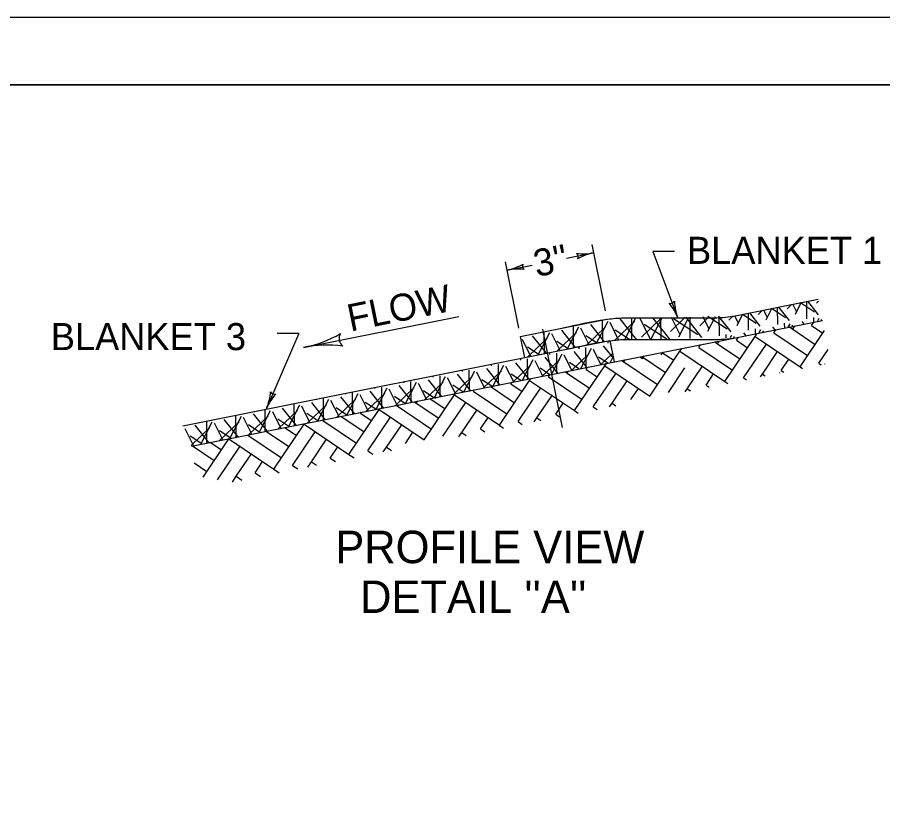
# Model space of a CAD drawing. Extents: x 1000 to 1036.3, y 1000 to 1022.
# Drawn here: x 1022.13 to 1028.52, y 1016.22 to 1022 of the extents above; entities that cross this region are included whole.
import ezdxf

# ---------------------------------------------------------------- set-up
doc = ezdxf.new("R2010")
doc.units = 0
for name, color, linetype in [('Level 1', 7, 'Continuous'), ('Level 10', 7, 'Continuous'), ('Level 11', 7, 'Continuous')]:
    doc.layers.add(name, color=color, linetype=linetype)

msp = doc.modelspace()

# ---------------------------------------------------------------- linework, layer by layer
at = {"layer": 'Level 1'}
for p, q in [((1026.374, 1020.3204), (1026.4717, 1019.83)), ((1026.1854, 1020.2191), (1026.3862, 1020.2591)), ((1026.9849, 1020.27), (1026.825, 1020.27)), ((1026.825, 1020.27), (1027.0084, 1019.7767)), ((1025.7342, 1020.193), (1025.8319, 1019.7026)), ((1025.7464, 1020.1317), (1025.9318, 1020.1686)), ((1027.4086, 1019.7898), (1028.0451, 1019.9165)), ((1027.7469, 1019.7305), (1027.746, 1019.8561)), ((1027.8332, 1019.76), (1027.7559, 1019.858)), ((1027.8164, 1019.8461), (1027.8484, 1019.8767)), ((1027.887, 1019.8215), (1027.8586, 1019.8788)), ((1027.8767, 1019.8068), (1027.9202, 1019.8913)), ((1028.0185, 1019.8216), (1027.9137, 1019.89)), ((1027.9623, 1019.7724), (1027.9614, 1019.8996)), ((1028.0486, 1019.8019), (1027.9701, 1019.9014)), ((1028.0319, 1019.8879), (1028.0478, 1019.9032)), ((1027.3856, 1019.7623), (1027.4171, 1019.7926)), ((1027.4562, 1019.7378), (1027.4288, 1019.7929)), ((1027.4459, 1019.723), (1027.4874, 1019.8038)), ((1027.5876, 1019.7378), (1027.4868, 1019.8036)), ((1027.5314, 1019.6887), (1027.5306, 1019.8125)), ((1027.6177, 1019.7181), (1027.5416, 1019.8147)), ((1027.601, 1019.8042), (1027.6307, 1019.8327)), ((1027.6716, 1019.7797), (1027.6439, 1019.8354)), ((1027.6613, 1019.7649), (1027.7038, 1019.8475)), ((1027.8031, 1019.7797), (1027.7002, 1019.8468)), ((1023.4147, 1018.8311), (1028.0764, 1019.7596)), ((1024.2425, 1019.5593), (1025.3904, 1019.788)), ((1025.8441, 1019.6413), (1026.4839, 1019.7687)), ((1026.3102, 1019.7327), (1026.3102, 1019.734)), ((1026.4669, 1019.6022), (1026.3661, 1019.73)), ((1026.3964, 1019.7494), (1026.3964, 1019.7511)), ((1026.4017, 1019.7497), (1026.4017, 1019.7524)), ((1026.4083, 1019.5905), (1026.4928, 1019.7546)), ((1026.4535, 1019.5995), (1026.4524, 1019.7595)), ((1026.4826, 1019.7662), (1026.4826, 1019.7682)), ((1026.5738, 1019.6118), (1026.5079, 1019.7448)), ((1026.5406, 1019.611), (1026.6901, 1019.7547)), ((1026.7051, 1019.6152), (1026.582, 1019.7712)), ((1026.6136, 1019.6128), (1026.6967, 1019.7742)), ((1026.6691, 1019.6142), (1026.668, 1019.7734)), ((1026.8071, 1019.6178), (1026.7291, 1019.775)), ((1026.7393, 1019.6367), (1026.8873, 1019.7791)), ((1026.928, 1019.6209), (1026.7606, 1019.7301)), ((1026.8101, 1019.6178), (1026.8932, 1019.7792)), ((1026.9487, 1019.6214), (1026.8256, 1019.7775)), ((1026.8848, 1019.6198), (1026.8837, 1019.779)), ((1026.9547, 1019.6786), (1027.0639, 1019.7836)), ((1027.0253, 1019.654), (1026.9623, 1019.781)), ((1027.1568, 1019.6541), (1026.976, 1019.772)), ((1027.015, 1019.6393), (1027.0896, 1019.7842)), ((1027.0431, 1019.7782), (1027.0421, 1019.7788)), ((1027.1869, 1019.6344), (1027.0691, 1019.7837)), ((1027.1004, 1019.6253), (1027.0994, 1019.7845)), ((1027.1701, 1019.7204), (1027.2405, 1019.7881)), ((1027.2407, 1019.6959), (1027.1956, 1019.7869)), ((1027.2304, 1019.6811), (1027.2861, 1019.7893)), ((1027.3722, 1019.6959), (1027.2313, 1019.7879)), ((1027.4023, 1019.6763), (1027.3126, 1019.7899)), ((1027.316, 1019.6468), (1027.315, 1019.79)), ((1027.7978, 1019.7035), (1027.7975, 1019.7404)), ((1027.8242, 1019.7088), (1027.8379, 1019.7355)), ((1027.9425, 1019.7326), (1027.9267, 1019.7527)), ((1027.9963, 1019.7217), (1028.0134, 1019.7471)), ((1028.0132, 1019.7469), (1028.013, 1019.7823)), ((1028.0405, 1019.7524), (1028.0534, 1019.7773)), ((1028.0727, 1019.7589), (1028.0685, 1019.7675)), ((1024.2088, 1019.6639), (1023.9697, 1019.1085)), ((1024.2088, 1019.6639), (1024.049, 1019.6639)), ((1025.9708, 1019.6659), (1025.9708, 1019.6665)), ((1025.9762, 1019.5045), (1026.0619, 1019.6709)), ((1026.0085, 1019.6962), (1026.1536, 1018.9677)), ((1026.0226, 1019.5137), (1026.0215, 1019.6758)), ((1026.0517, 1019.6824), (1026.0517, 1019.6826)), ((1026.1148, 1019.5321), (1026.2592, 1019.6709)), ((1026.1379, 1019.6991), (1026.1379, 1019.6997)), ((1026.2521, 1019.5594), (1026.1506, 1019.6881)), ((1026.1863, 1019.7078), (1026.1863, 1019.7094)), ((1026.1922, 1019.5475), (1026.2773, 1019.7127)), ((1026.2241, 1019.7159), (1026.224, 1019.7168)), ((1026.238, 1019.5566), (1026.2369, 1019.7177)), ((1026.3536, 1019.5796), (1026.2924, 1019.7029)), ((1026.3316, 1019.5753), (1026.4746, 1019.7128)), ((1026.659, 1019.614), (1026.5451, 1019.6883)), ((1027.5137, 1019.6462), (1027.4958, 1019.669)), ((1027.5797, 1019.6407), (1027.5952, 1019.6638)), ((1027.5824, 1019.6601), (1027.5821, 1019.6985)), ((1027.6079, 1019.6652), (1027.6225, 1019.6936)), ((1027.6433, 1019.6723), (1027.6376, 1019.6838)), ((1027.7281, 1019.6894), (1027.7113, 1019.7108)), ((1027.7185, 1019.6677), (1027.7346, 1019.6916)), ((1027.7187, 1019.6677), (1027.9673, 1019.5)), ((1027.833, 1019.7112), (1027.8574, 1019.6947)), ((1027.858, 1019.7156), (1027.853, 1019.7256)), ((1027.8574, 1019.6947), (1027.874, 1019.7193)), ((1027.8574, 1019.6947), (1028.0232, 1019.5828)), ((1027.9114, 1019.417), (1028.0915, 1019.684)), ((1027.9962, 1019.7217), (1028.0791, 1019.6657)), ((1023.3518, 1018.9817), (1026.5065, 1019.6101)), ((1025.8441, 1019.6413), (1025.8753, 1019.4844)), ((1025.9236, 1019.494), (1025.8616, 1019.6192)), ((1025.898, 1019.4889), (1026.0438, 1019.629)), ((1026.0374, 1019.5167), (1025.9352, 1019.6462)), ((1025.9579, 1019.6583), (1025.9579, 1019.6585)), ((1026.1386, 1019.5368), (1026.077, 1019.661)), ((1026.1994, 1019.5489), (1026.1143, 1019.6045)), ((1026.4137, 1019.5916), (1026.3297, 1019.6464)), ((1026.4946, 1019.5926), (1026.4945, 1019.6077)), ((1026.5065, 1019.6101), (1026.5377, 1019.4532)), ((1027.2807, 1019.6011), (1027.3021, 1019.5867)), ((1027.3021, 1019.5867), (1027.3166, 1019.6083)), ((1027.356, 1019.3091), (1027.5797, 1019.6407)), ((1027.3668, 1019.6321), (1027.3667, 1019.6566)), ((1027.3974, 1019.6329), (1027.4071, 1019.6517)), ((1027.4263, 1019.6336), (1027.4222, 1019.6419)), ((1027.4409, 1019.6137), (1027.456, 1019.6361)), ((1027.4409, 1019.6137), (1027.5238, 1019.5578)), ((1027.5797, 1019.6407), (1027.9114, 1019.417)), ((1025.9852, 1019.5063), (1025.8988, 1019.5626)), ((1025.9244, 1019.5885), (1025.9244, 1019.5887)), ((1026.1501, 1019.5384), (1026.1496, 1019.539)), ((1026.2792, 1019.5508), (1026.2791, 1019.5648)), ((1026.2923, 1019.4043), (1026.3703, 1019.5557)), ((1026.3309, 1019.412), (1026.3298, 1019.5606)), ((1026.3655, 1019.5802), (1026.3643, 1019.5818)), ((1026.4409, 1019.4339), (1026.3853, 1019.5459)), ((1026.5324, 1019.4799), (1026.459, 1019.5729)), ((1027.0243, 1019.5328), (1027.0378, 1019.5528)), ((1027.1632, 1019.5598), (1027.1772, 1019.5805)), ((1027.1633, 1019.5598), (1027.412, 1019.392)), ((1027.302, 1019.5867), (1027.4678, 1019.4749)), ((1027.4949, 1019.3361), (1027.6627, 1019.5848)), ((1028.0502, 1019.444), (1028.119, 1019.5459)), ((1025.8483, 1019.467), (1025.8482, 1019.479)), ((1025.8602, 1019.3182), (1025.9394, 1019.4719)), ((1025.9, 1019.3261), (1025.899, 1019.4769)), ((1026.0072, 1019.3475), (1026.1367, 1019.472)), ((1026.1219, 1019.3703), (1026.0281, 1019.4892)), ((1026.0638, 1019.5089), (1026.0637, 1019.5219)), ((1026.0763, 1019.3612), (1026.1548, 1019.5138)), ((1026.1154, 1019.369), (1026.1144, 1019.5187)), ((1026.2259, 1019.3911), (1026.1699, 1019.504)), ((1026.224, 1019.3907), (1026.3521, 1019.5139)), ((1026.3366, 1019.4131), (1026.2436, 1019.5311)), ((1026.492, 1019.4441), (1026.4226, 1019.4893)), ((1026.4408, 1019.4339), (1026.5254, 1019.5152)), ((1026.5083, 1019.4473), (1026.5304, 1019.4901)), ((1026.7284, 1019.4911), (1026.7467, 1019.4788)), ((1026.7426, 1019.494), (1026.9183, 1019.3754)), ((1026.7467, 1019.4788), (1026.7592, 1019.4973)), ((1026.8007, 1019.2011), (1027.0244, 1019.5328)), ((1026.8856, 1019.5058), (1026.8986, 1019.525)), ((1026.8914, 1019.5236), (1026.9786, 1019.4648)), ((1027.0244, 1019.5328), (1027.356, 1019.3091)), ((1027.6336, 1019.363), (1027.7455, 1019.5289)), ((1027.7725, 1019.39), (1027.8284, 1019.473)), ((1025.6329, 1019.4251), (1025.6328, 1019.4361)), ((1025.6442, 1019.2752), (1025.724, 1019.4301)), ((1025.6846, 1019.2832), (1025.6835, 1019.435)), ((1025.796, 1019.3054), (1025.739, 1019.4202)), ((1025.7904, 1019.3043), (1025.9212, 1019.4301)), ((1025.9071, 1019.3276), (1025.8127, 1019.4473)), ((1026.011, 1019.3482), (1025.9545, 1019.4621)), ((1026.2778, 1019.4014), (1026.2072, 1019.4475)), ((1026.2453, 1019.0932), (1026.469, 1019.4248)), ((1026.3302, 1019.3978), (1026.3411, 1019.414)), ((1026.469, 1019.4248), (1026.4804, 1019.4417)), ((1026.469, 1019.4248), (1026.8007, 1019.2011)), ((1026.5939, 1019.4643), (1026.858, 1019.2861)), ((1026.6078, 1019.4518), (1026.6198, 1019.4695)), ((1026.9396, 1019.2281), (1027.0615, 1019.4089)), ((1027.0783, 1019.2551), (1027.1902, 1019.421)), ((1027.9114, 1019.417), (1027.9303, 1019.4042)), ((1028.0502, 1019.444), (1028.0684, 1019.4317)), ((1028.0935, 1019.4368), (1028.0945, 1019.4382)), ((1025.202, 1019.3414), (1025.202, 1019.3502)), ((1025.2121, 1019.1891), (1025.2931, 1019.3463)), ((1025.2537, 1019.1974), (1025.2527, 1019.3512)), ((1025.3569, 1019.218), (1025.4904, 1019.3464)), ((1025.4777, 1019.242), (1025.3818, 1019.3636)), ((1025.4175, 1019.3833), (1025.4174, 1019.3932)), ((1025.4282, 1019.2322), (1025.5085, 1019.3882)), ((1025.4692, 1019.2403), (1025.4681, 1019.3931)), ((1025.581, 1019.2626), (1025.5236, 1019.3784)), ((1025.5736, 1019.2611), (1025.7058, 1019.3882)), ((1025.6924, 1019.2848), (1025.5973, 1019.4054)), ((1025.8494, 1019.3161), (1025.7763, 1019.3637)), ((1026.0636, 1019.3587), (1025.9918, 1019.4056)), ((1026.0525, 1019.3439), (1026.0624, 1019.3585)), ((1026.0526, 1019.3439), (1026.3013, 1019.1761)), ((1026.1761, 1019.3811), (1026.1914, 1019.3709)), ((1026.1914, 1019.3709), (1026.2018, 1019.3862)), ((1026.1914, 1019.3709), (1026.3572, 1019.259)), ((1026.3302, 1019.3978), (1026.4131, 1019.3419)), ((1026.3842, 1019.1202), (1026.552, 1019.3689)), ((1027.2172, 1019.2821), (1027.2731, 1019.365)), ((1027.6198, 1019.3424), (1027.6337, 1019.3631)), ((1027.6337, 1019.3631), (1027.6542, 1019.3492)), ((1027.7591, 1019.3701), (1027.7613, 1019.3735)), ((1027.7726, 1019.3901), (1027.7923, 1019.3768)), ((1025.0482, 1019.1565), (1024.951, 1019.2798)), ((1024.9866, 1019.2995), (1024.9865, 1019.3073)), ((1024.9961, 1019.1461), (1025.0777, 1019.3044)), ((1025.0383, 1019.1545), (1025.0372, 1019.3094)), ((1025.1511, 1019.177), (1025.0927, 1019.2946)), ((1025.1401, 1019.1748), (1025.2749, 1019.3045)), ((1025.263, 1019.1993), (1025.1664, 1019.3217)), ((1025.3661, 1019.2198), (1025.3082, 1019.3365)), ((1025.4209, 1019.2307), (1025.3454, 1019.28)), ((1025.6351, 1019.2734), (1025.5609, 1019.3218)), ((1025.69, 1018.9852), (1025.9137, 1019.3169)), ((1025.7748, 1019.2899), (1025.8578, 1019.234)), ((1025.7749, 1019.2899), (1025.7837, 1019.303)), ((1025.9136, 1019.3169), (1025.923, 1019.3307)), ((1025.9137, 1019.3169), (1026.2453, 1019.0932)), ((1026.523, 1019.1471), (1026.6348, 1019.313)), ((1027.2173, 1019.2821), (1027.24, 1019.2668)), ((1027.356, 1019.3091), (1027.378, 1019.2942)), ((1027.4948, 1019.3361), (1027.5161, 1019.3217)), ((1024.5557, 1019.2158), (1024.5557, 1019.2215)), ((1024.5641, 1019.06), (1024.6468, 1019.2207)), ((1024.6074, 1019.0687), (1024.6064, 1019.2256)), ((1024.7065, 1019.0884), (1024.8441, 1019.2207)), ((1024.8335, 1019.1137), (1024.7355, 1019.2379)), ((1024.7712, 1019.2576), (1024.7711, 1019.2644)), ((1024.7801, 1019.1031), (1024.8622, 1019.2626)), ((1024.8229, 1019.1116), (1024.8218, 1019.2675)), ((1024.9361, 1019.1342), (1024.8773, 1019.2527)), ((1024.9233, 1019.1316), (1025.0595, 1019.2626)), ((1025.2067, 1019.188), (1025.13, 1019.2381)), ((1025.3583, 1019.2089), (1025.3656, 1019.2197)), ((1025.4972, 1019.2359), (1025.505, 1019.2475)), ((1025.4973, 1019.2359), (1025.7459, 1019.0682)), ((1025.6238, 1019.2711), (1025.636, 1019.2629)), ((1025.636, 1019.2629), (1025.6443, 1019.2752)), ((1025.636, 1019.2629), (1025.8018, 1019.151)), ((1025.8289, 1019.0122), (1025.9966, 1019.2609)), ((1026.6618, 1019.1741), (1026.7178, 1019.2571)), ((1027.0623, 1019.2314), (1027.0784, 1019.2551)), ((1027.0784, 1019.2551), (1027.1019, 1019.2392)), ((1024.404, 1019.0282), (1024.3047, 1019.1542)), ((1024.3403, 1019.1739), (1024.3403, 1019.1786)), ((1024.348, 1019.017), (1024.4314, 1019.1788)), ((1024.392, 1019.0258), (1024.3909, 1019.1837)), ((1024.5062, 1019.0485), (1024.4464, 1019.169)), ((1024.4897, 1019.0452), (1024.6286, 1019.1789)), ((1024.6188, 1019.0709), (1024.5201, 1019.1961)), ((1024.7212, 1019.0913), (1024.6619, 1019.2109)), ((1024.7782, 1019.1027), (1024.6991, 1019.1543)), ((1024.9925, 1019.1454), (1024.9146, 1019.1962)), ((1025.0611, 1019.1591), (1025.2423, 1019.0368)), ((1025.0715, 1019.1611), (1025.0807, 1019.155)), ((1025.0807, 1019.155), (1025.0869, 1019.1642)), ((1025.1347, 1018.8773), (1025.3584, 1019.2089)), ((1025.1764, 1019.182), (1025.289, 1019.1061)), ((1025.2196, 1019.182), (1025.2263, 1019.192)), ((1025.2735, 1018.9043), (1025.4413, 1019.153)), ((1025.3584, 1019.2089), (1025.69, 1018.9852)), ((1025.9676, 1019.0392), (1026.0795, 1019.2051)), ((1023.9094, 1019.0901), (1023.9094, 1019.0928)), ((1023.916, 1018.931), (1024.0005, 1019.0951)), ((1023.9612, 1018.94), (1023.9601, 1019.1)), ((1024.0561, 1018.9589), (1024.1978, 1019.0951)), ((1024.1893, 1018.9854), (1024.0892, 1019.1123)), ((1024.1249, 1019.132), (1024.1248, 1019.1357)), ((1024.132, 1018.974), (1024.2159, 1019.1369)), ((1024.1766, 1018.9829), (1024.1755, 1019.1418)), ((1024.2912, 1019.0057), (1024.231, 1019.1271)), ((1024.2729, 1019.0021), (1024.4132, 1019.137)), ((1024.564, 1019.06), (1024.4837, 1019.1125)), ((1024.5793, 1018.7693), (1024.803, 1019.101)), ((1024.803, 1019.101), (1024.8082, 1019.1087)), ((1024.803, 1019.101), (1025.1347, 1018.8773)), ((1024.9276, 1019.1325), (1025.1882, 1018.9567)), ((1024.9418, 1019.128), (1024.9475, 1019.1364)), ((1025.4123, 1018.9313), (1025.5241, 1019.0971)), ((1026.1065, 1019.0662), (1026.1624, 1019.1491)), ((1026.2453, 1019.0932), (1026.2734, 1019.0742)), ((1026.3842, 1019.1202), (1026.4115, 1019.1017)), ((1026.5049, 1019.1203), (1026.523, 1019.1472)), ((1026.523, 1019.1472), (1026.5496, 1019.1292)), ((1023.7598, 1018.8999), (1023.6584, 1019.0286)), ((1023.694, 1019.0483), (1023.694, 1019.0499)), ((1023.6999, 1018.8879), (1023.785, 1019.0532)), ((1023.7457, 1018.8971), (1023.7446, 1019.0581)), ((1023.8613, 1018.9201), (1023.8001, 1019.0433)), ((1023.8393, 1018.9157), (1023.9823, 1019.0532)), ((1023.9746, 1018.9426), (1023.8738, 1019.0704)), ((1024.0763, 1018.9629), (1024.0156, 1019.0852)), ((1024.1356, 1018.9747), (1024.0528, 1019.0287)), ((1024.3498, 1019.0174), (1024.2683, 1019.0706)), ((1024.3865, 1019.02), (1024.3901, 1019.0254)), ((1024.5193, 1019.0511), (1024.5254, 1019.047)), ((1024.5254, 1019.047), (1024.5295, 1019.0532)), ((1024.5254, 1019.047), (1024.6912, 1018.9351)), ((1024.6642, 1019.074), (1024.6689, 1019.0809)), ((1024.6642, 1019.074), (1024.7471, 1019.0181)), ((1024.7182, 1018.7963), (1024.886, 1019.045)), ((1025.5511, 1018.9582), (1025.6071, 1019.0412)), ((1025.9475, 1019.0093), (1025.9677, 1019.0392)), ((1025.9677, 1019.0392), (1025.9973, 1019.0192)), ((1026.1066, 1019.0662), (1026.1355, 1019.0468)), ((1023.4126, 1018.836), (1023.5515, 1018.9695)), ((1023.5451, 1018.8571), (1023.4429, 1018.9867)), ((1023.4785, 1019.0064), (1023.4785, 1019.007)), ((1023.4839, 1018.8449), (1023.5696, 1019.0113)), ((1023.5303, 1018.8541), (1023.5292, 1019.0162)), ((1023.6463, 1018.8773), (1023.5847, 1019.0015)), ((1023.6225, 1018.8725), (1023.7669, 1019.0114)), ((1023.9214, 1018.932), (1023.8374, 1018.9868)), ((1024.024, 1018.6614), (1024.2477, 1018.993)), ((1024.1088, 1018.966), (1024.1918, 1018.9101)), ((1024.1089, 1018.9661), (1024.1115, 1018.9699)), ((1024.2476, 1018.993), (1024.2507, 1018.9976)), ((1024.2477, 1018.993), (1024.5793, 1018.7693)), ((1024.3866, 1019.02), (1024.6353, 1018.8523)), ((1024.8569, 1018.8233), (1024.9688, 1018.9892)), ((1025.6899, 1018.9852), (1025.7211, 1018.9642)), ((1025.8288, 1019.0122), (1025.8592, 1018.9917)), ((1023.4313, 1018.8344), (1023.3693, 1018.9596)), ((1023.4929, 1018.8467), (1023.4065, 1018.9031)), ((1023.7071, 1018.8894), (1023.622, 1018.9449)), ((1023.8312, 1018.9121), (1023.8327, 1018.9144)), ((1023.8313, 1018.9121), (1024.0799, 1018.7443)), ((1023.967, 1018.9411), (1023.97, 1018.9391)), ((1023.97, 1018.9391), (1023.9721, 1018.9421)), ((1023.97, 1018.9391), (1024.1358, 1018.8272)), ((1024.1629, 1018.6884), (1024.3306, 1018.9371)), ((1024.9958, 1018.8503), (1025.0517, 1018.9332)), ((1025.3901, 1018.8983), (1025.4123, 1018.9313)), ((1025.4123, 1018.9313), (1025.445, 1018.9092)), ((1025.5513, 1018.9583), (1025.5832, 1018.9367)), ((1023.4243, 1018.833), (1023.5844, 1018.725)), ((1023.5009, 1018.6013), (1023.6923, 1018.8851)), ((1023.5535, 1018.8581), (1023.5541, 1018.8589)), ((1023.5543, 1018.8589), (1023.6371, 1018.8031)), ((1023.6923, 1018.8851), (1023.6933, 1018.8866)), ((1023.6923, 1018.8851), (1024.024, 1018.6614)), ((1024.3016, 1018.7154), (1024.4135, 1018.8812)), ((1023.6075, 1018.5804), (1023.7753, 1018.8292)), ((1023.7463, 1018.6074), (1023.8581, 1018.7733)), ((1024.4405, 1018.7424), (1024.4964, 1018.8253)), ((1024.5793, 1018.7693), (1024.6166, 1018.7442)), ((1024.7181, 1018.7963), (1024.7546, 1018.7717)), ((1024.8327, 1018.7873), (1024.857, 1018.8233)), ((1024.857, 1018.8233), (1024.8927, 1018.7992)), ((1023.4363, 1018.7063), (1023.5294, 1018.6435)), ((1023.8851, 1018.6344), (1023.9411, 1018.7173)), ((1024.2753, 1018.6762), (1024.3017, 1018.7154)), ((1024.3017, 1018.7154), (1024.3404, 1018.6892)), ((1024.4406, 1018.7424), (1024.4786, 1018.7167)), ((1024.0239, 1018.6614), (1024.0642, 1018.6342)), ((1024.1628, 1018.6884), (1024.2023, 1018.6617)), ((1023.7179, 1018.5652), (1023.7463, 1018.6074)), ((1023.7463, 1018.6074), (1023.7881, 1018.5792)), ((1023.8853, 1018.6344), (1023.9263, 1018.6067))]:
    msp.add_line(p, q, dxfattribs=at)
for centre, radius, start, end in [((1026.3099, 1020.6425), 0.3909, 262.61179, 281.25852), ((1026.2404, 1020.2301), 0.0313, 330.03923, 52.15593), ((1026.4626, 1019.8757), 0.3909, 101.26463, 119.93342), ((1026.4626, 1019.8757), 0.3909, 101.25241, 101.26463), ((1025.67, 1020.5151), 0.3909, 281.26463, 299.93342), ((1025.8922, 1020.1607), 0.0313, 150.03923, 232.15593), ((1025.67, 1020.5151), 0.3909, 281.25241, 281.26463), ((1025.8228, 1019.7483), 0.3909, 82.61179, 101.25852), ((1026.9566, 1019.9161), 0.0313, 249.16317, 331.27987), ((1026.6419, 1019.6405), 0.3909, 20.38857, 39.05736), ((1027.3748, 1019.9129), 0.3909, 181.73573, 200.38246), ((1026.6419, 1019.6405), 0.3909, 20.37635, 20.38857), ((1024.0666, 1020.442), 0.9, 281.26463, 299.93342), ((1024.5781, 1019.6261), 0.072, 150.03923, 232.15593), ((1024.0666, 1020.442), 0.9, 281.25241, 281.26463), ((1024.4183, 1018.6767), 0.9, 82.61179, 101.25852), ((1023.6106, 1019.2631), 0.3909, 336.70319, 355.37197), ((1024.0285, 1019.245), 0.0313, 205.47779, 287.59448), ((1024.3287, 1018.9539), 0.3909, 138.05035, 156.69708), ((1023.6106, 1019.2631), 0.3909, 336.69097, 336.70319)]:
    msp.add_arc(centre, radius, start, end, dxfattribs=at)
for points in [[(1026.1579, 1019.7038), (1026.4737, 1019.7668), (1026.5922, 1019.7782), (1026.7436, 1019.7782), (1026.8489, 1019.7782), (1027.0162, 1019.7782), (1027.1698, 1019.7782), (1027.2749, 1019.7782), (1027.3615, 1019.7838), (1027.4346, 1019.7931)], [(1026.1892, 1019.5469), (1026.4971, 1019.6083), (1026.5999, 1019.6182), (1026.7436, 1019.6182), (1026.8489, 1019.6182), (1027.0162, 1019.6182), (1027.1698, 1019.6182), (1027.2801, 1019.6182), (1027.3767, 1019.6244), (1027.4547, 1019.6343)]]:
    msp.add_spline(points, degree=3, dxfattribs=at)
at = {"layer": 'Level 10'}
for p, q in [((1000, 1022), (1036, 1022)), ((1007, 1021.5), (1035.5, 1021.5))]:
    msp.add_line(p, q, dxfattribs=at)
at = {"layer": 'Level 11'}
msp.add_lwpolyline([(1007, 1000.5), (1035.5, 1000.5), (1035.5, 1021.5), (1007, 1021.5)], close=True, dxfattribs=at)

# ---------------------------------------------------------------- texts
at = {"layer": 'Level 1'}
for s, height, p in [('BLANKET 1', 0.2, (1027.0764, 1020.1777)), ('BLANKET 3', 0.2, (1022.3767, 1019.5401)), ('PROFILE VIEW', 0.24, (1024.4781, 1017.9655)), ("DETAIL ''A''", 0.24, (1024.6614, 1017.5975))]:
    msp.add_text(s, height=height, dxfattribs=at).set_placement(p)
for s, p in [("3''", (1025.9652, 1020.0797)), ('FLOW', (1024.5896, 1019.6769))]:
    msp.add_text(s, height=0.2, rotation=11.52354, dxfattribs=at).set_placement(p)

doc.saveas('drawing.dxf')
